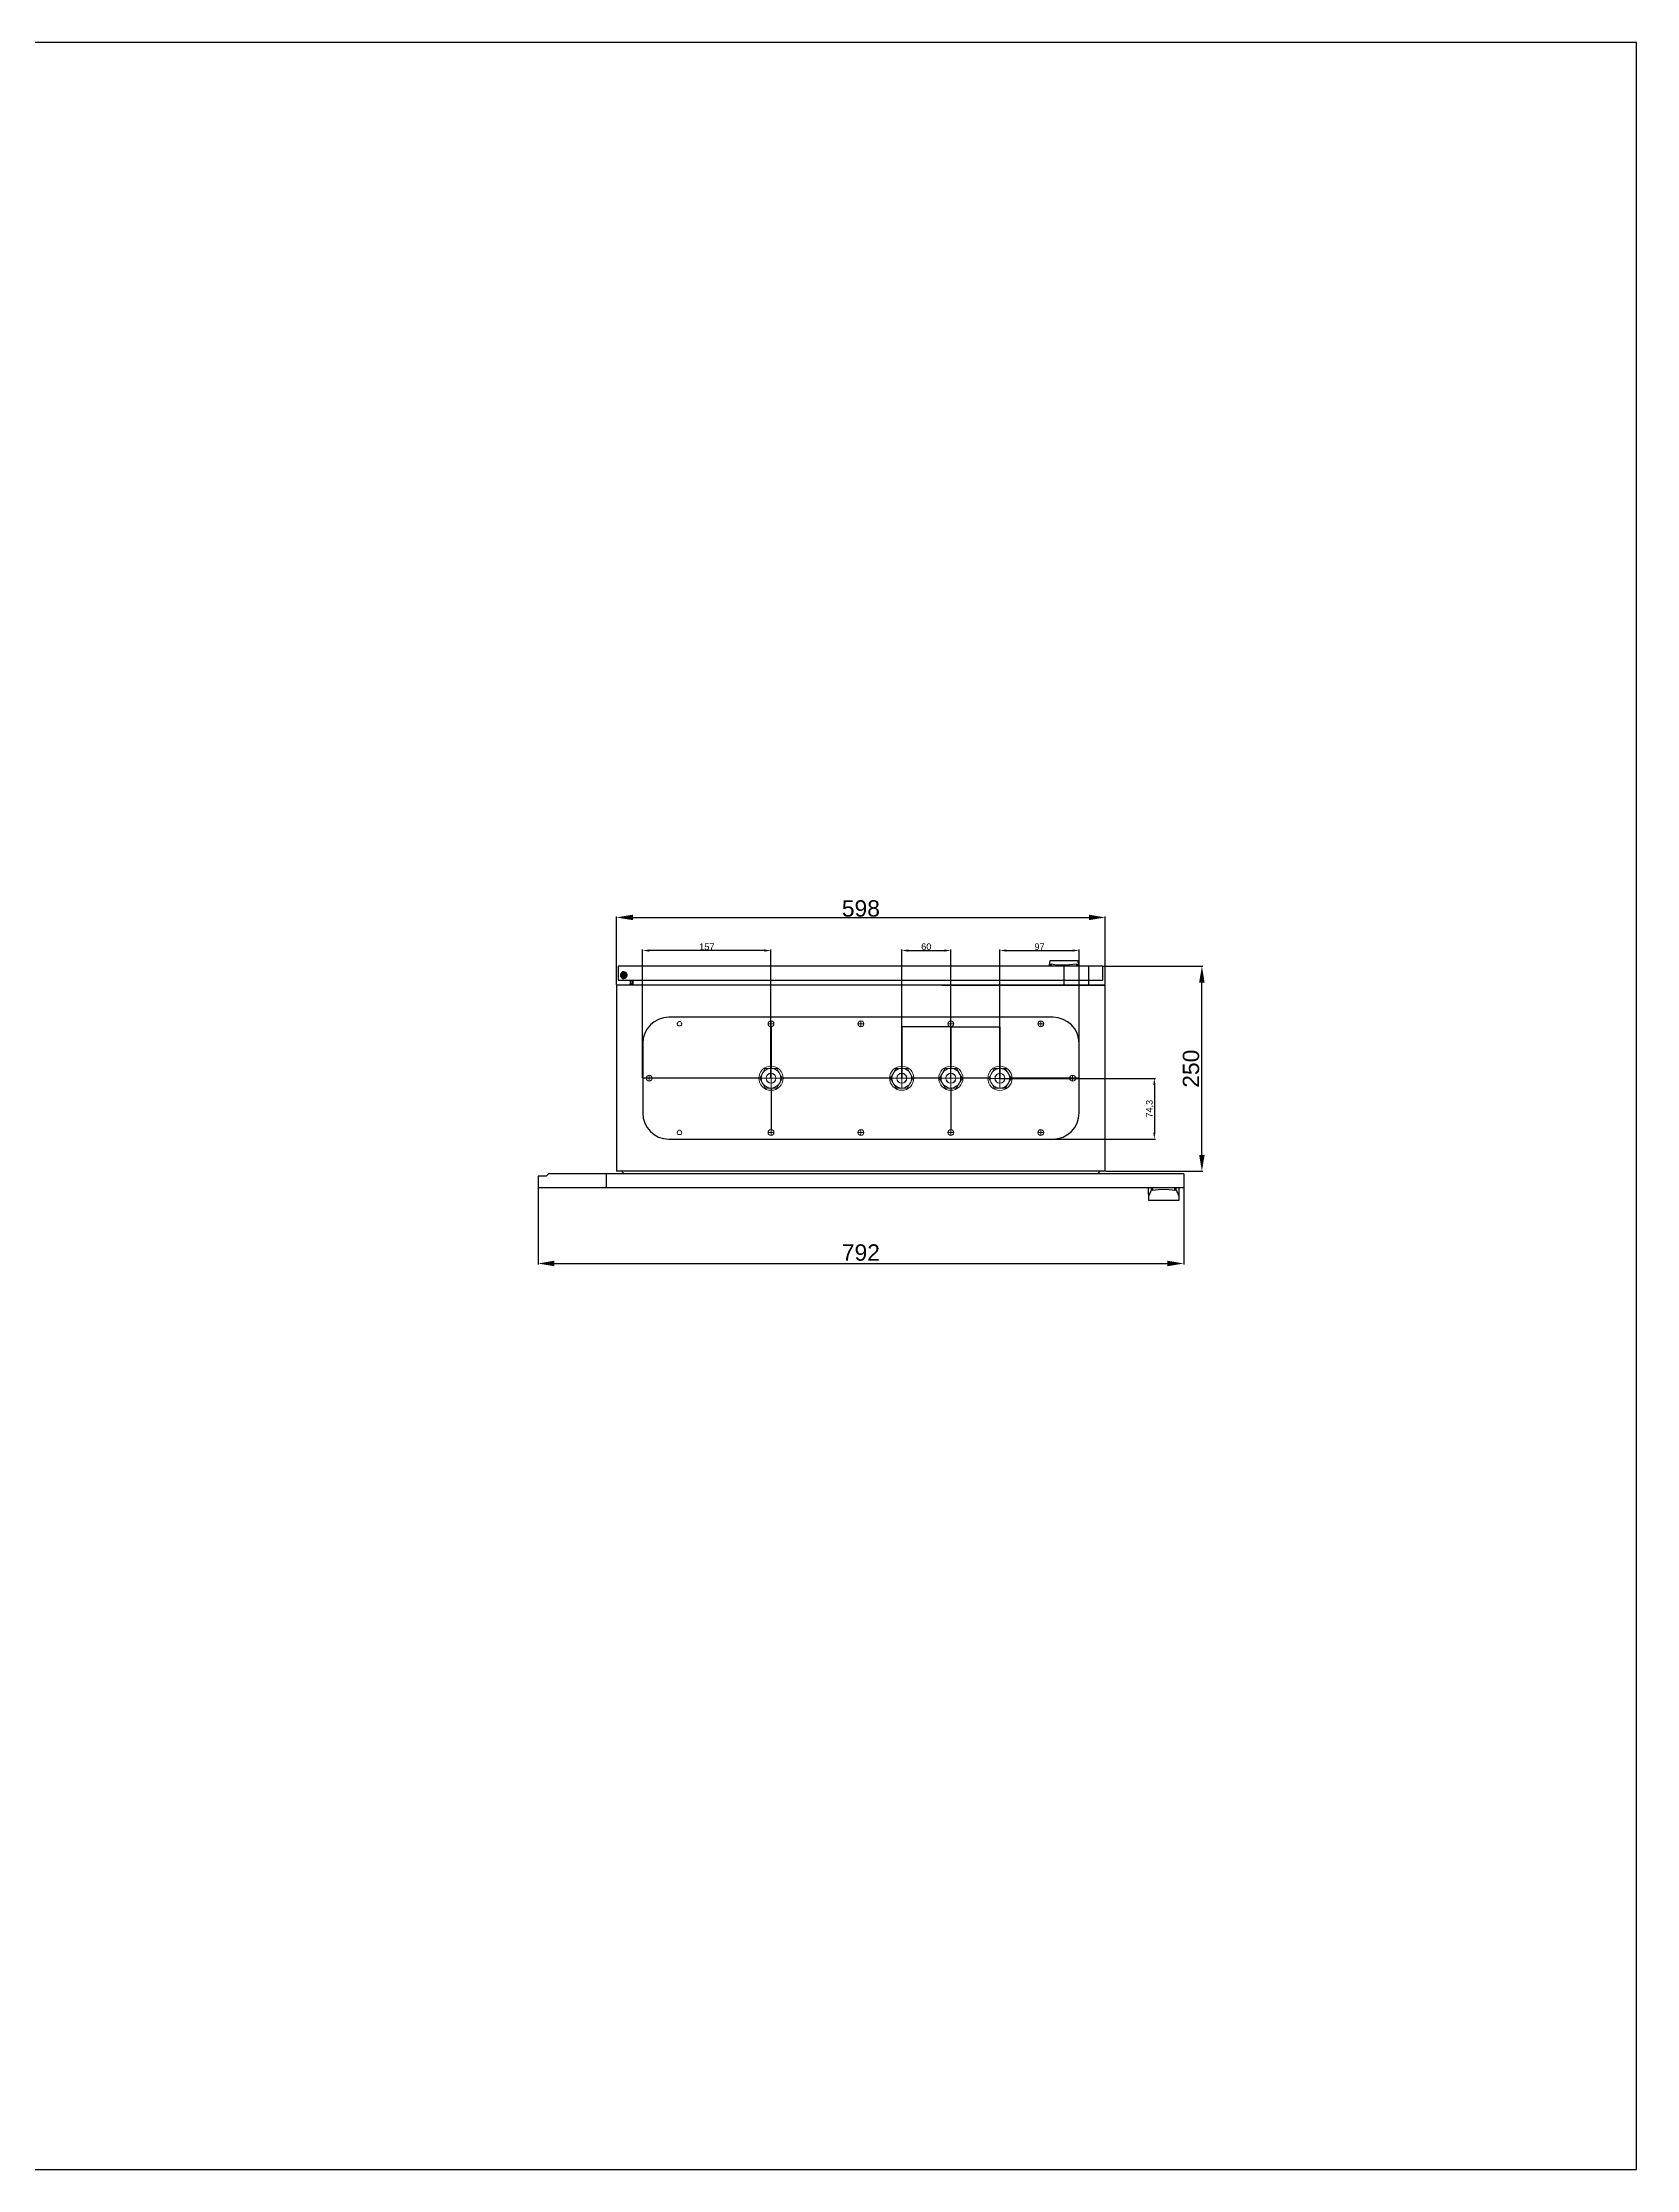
# Model space of a CAD drawing. Header units: millimetres. Extents: x 46611 to 59290, y 36233 to 38835.
# Drawn here: x 52951 to 54901, y 36233 to 38835 of the extents above; entities that cross this region are included whole.
import ezdxf

# ---------------------------------------------------------------- set-up
doc = ezdxf.new("R2010")
doc.units = ezdxf.units.MM
doc.layers.add('! NO PLOT !', color=7, linetype='Continuous', true_color=0xff75dd, plot=False)
doc.layers.add('000-PI-ORMAR', color=2, linetype='Continuous')
doc.layers.add('000-PI_TEXT', color=7, linetype='Continuous')
doc.styles.get("Standard").update_dxf_attribs({"font": 'arial.ttf'})
doc.dimstyles.new('ISO-25-lb', dxfattribs={"dimtxt": 8, "dimasz": 8, "dimexe": 1.25, "dimexo": 0.625, "dimtad": 1, "dimtxsty": 'Standard', "dimcen": 5, "dimadec": 0, "dimazin": 0, "dimtfac": 1, "dimtmove": 0, "dimatfit": 3, "dimfxl": 1, "dimarcsym": 0})

# ---------------------------------------------------------------- blocks, each defined once
blk = doc.blocks.new('*D118')
at = {"layer": '000-PI_TEXT', "color": 0, "linetype": 'Continuous', "lineweight": -2, "ltscale": 0.25, "transparency": 16777216}
for p, q in [((53556.7, 37433.6), (53556.7, 37340.4)), ((54346.7, 37433.6), (54346.7, 37340.4)), ((53576.7, 37341.6), (54326.7, 37341.6))]:
    blk.add_line(p, q, dxfattribs=at)
at = {"layer": '000-PI_TEXT', "color": 0, "ltscale": 0.25, "transparency": 16777216}
for points in [[(53576.7, 37345), (53576.7, 37338.3), (53556.7, 37341.6)], [(54326.7, 37345), (54326.7, 37338.3), (54346.7, 37341.6)]]:
    blk.add_solid(points, dxfattribs=at)
at = {"layer": 'Defpoints', "color": 0, "ltscale": 0.25, "transparency": 16777216}
for p in [(53556.7, 37434.3), (54346.7, 37434.3), (54346.7, 37341.6)]:
    blk.add_point(p, dxfattribs=at)
at = {"layer": '000-PI_TEXT', "color": 0, "ltscale": 0.25, "transparency": 16777216, "insert": (53951.7, 37354.9), "char_height": 20, "width": 43.956, "attachment_point": 5}
blk.add_mtext('792', dxfattribs=at)
blk = doc.blocks.new('*D141')
at = {"layer": '000-PI_TEXT', "color": 0, "linetype": 'Continuous', "lineweight": -2, "ltscale": 0.25, "transparency": 16777216}
for p, q in [((54248.2, 37705.3), (54370.1, 37705.3)), ((54368.9, 37474.5), (54368.9, 37685.3)), ((54251.4, 37454.5), (54370.1, 37454.5))]:
    blk.add_line(p, q, dxfattribs=at)
at = {"layer": '000-PI_TEXT', "color": 0, "ltscale": 0.25, "transparency": 16777216}
for points in [[(54365.5, 37685.3), (54372.2, 37685.3), (54368.9, 37705.3)], [(54365.5, 37474.5), (54372.2, 37474.5), (54368.9, 37454.5)]]:
    blk.add_solid(points, dxfattribs=at)
at = {"layer": 'Defpoints', "color": 0, "ltscale": 0.25, "transparency": 16777216}
for p in [(54247.6, 37705.3), (54368.9, 37705.3), (54250.7, 37454.5)]:
    blk.add_point(p, dxfattribs=at)
at = {"layer": '000-PI_TEXT', "color": 0, "ltscale": 0.25, "transparency": 16777216, "insert": (54355.6, 37579.9), "char_height": 20, "attachment_point": 5, "rotation": 90}
blk.add_mtext('250', dxfattribs=at)
blk = doc.blocks.new('*D210')
at = {"layer": '000-PI_TEXT', "color": 0, "lineweight": -2, "ltscale": 0.25, "transparency": 16777216}
for p, q in [((53652.7, 37682.7), (53652.7, 37766.2)), ((53672.7, 37764.9), (54230.7, 37764.9)), ((54250.7, 37682.7), (54250.7, 37766.2))]:
    blk.add_line(p, q, dxfattribs=at)
at = {"layer": '000-PI_TEXT', "color": 0, "ltscale": 0.25, "transparency": 16777216}
for points in [[(53672.7, 37768.3), (53672.7, 37761.6), (53652.7, 37764.9)], [(54230.7, 37768.3), (54230.7, 37761.6), (54250.7, 37764.9)]]:
    blk.add_solid(points, dxfattribs=at)
at = {"layer": 'Defpoints', "color": 0, "ltscale": 0.25, "transparency": 16777216}
for p in [(54250.7, 37764.9), (53652.7, 37682.1), (54250.7, 37682.1)]:
    blk.add_point(p, dxfattribs=at)
at = {"layer": '000-PI_TEXT', "color": 0, "ltscale": 0.25, "transparency": 16777216, "insert": (53951.7, 37775.8), "char_height": 20, "attachment_point": 5}
blk.add_mtext('598', dxfattribs=at)
blk = doc.blocks.new('AX2574100')
at = {"layer": '! NO PLOT !', "ltscale": 0.25}
for p, q in [((-110, 137.2), (-110, 11.8)), ((110, 137.2), (110, 11.8)), ((267, 74.5), (-267, 74.5))]:
    blk.add_line(p, q, dxfattribs=at)
at = {"layer": '000-PI-ORMAR'}
for p, q in [((235, 149), (-235, 149)), ((-267, 117), (-267, 32)), ((267, 32), (267, 117)), ((-235, 0), (235, 0))]:
    blk.add_line(p, q, dxfattribs=at)
at = {"layer": '000-PI-ORMAR', "linetype": 'Continuous', "lineweight": 5}
for p, q in [((-113.8, 141), (-106.2, 141)), ((-110, 137.2), (-110, 144.8)), ((-3.8, 141), (3.8, 141)), ((0, 137.2), (0, 144.8)), ((106.2, 141), (113.8, 141)), ((110, 137.2), (110, 144.8)), ((216.2, 141), (223.8, 141)), ((220, 137.2), (220, 144.8)), ((-259, 70.7), (-259, 78.3)), ((259, 70.7), (259, 78.3)), ((-262.8, 74.5), (-255.2, 74.5)), ((255.2, 74.5), (262.8, 74.5)), ((-113.8, 8), (-106.2, 8)), ((-110, 4.2), (-110, 11.8)), ((-3.8, 8), (3.8, 8)), ((0, 4.2), (0, 11.8)), ((106.2, 8), (113.8, 8)), ((110, 4.2), (110, 11.8)), ((216.2, 8), (223.8, 8)), ((220, 4.2), (220, 11.8))]:
    blk.add_line(p, q, dxfattribs=at)
at = {"layer": '000-PI-ORMAR', "linetype": 'Continuous', "lineweight": 5, "ltscale": 0.8}
for centre in [(-110, 141), (0, 141), (110, 141), (220, 141), (-259, 74.5), (259, 74.5), (-110, 8), (0, 8), (110, 8), (220, 8)]:
    blk.add_circle(centre, 3.6, dxfattribs=at)
at = {"layer": '000-PI-ORMAR'}
for centre, start, end in [((-235, 117), 90, 180), ((235, 117), 0, 90), ((-235, 32), 180, 270), ((235, 32), 270, 0)]:
    blk.add_arc(centre, 32, start, end, dxfattribs=at)
at = {"layer": '000-PI-ORMAR', "lineweight": 5}
for centre, radius, start, end in [((-223.5, 140.7), 1.5, 126.2475, 192.1683), ((-222, 141), 3, 192.1683, 227.8317), ((-224.9, 142.7), 1, 306.2475, 353.7525), ((-222.5, 142.4), 1.5, 107.8317, 173.7525), ((-223, 139.9), 1.5, 227.8317, 293.7525), ((-222, 141), 3, 72.1683, 107.8317), ((-222, 137.6), 1, 66.2475, 113.7525), ((-221, 139.9), 1.5, 246.2475, 312.1683), ((-221.5, 142.4), 1.5, 6.2475, 72.1683), ((-219.1, 142.7), 1, 186.2475, 233.7525), ((-222, 141), 3, 312.1683, 347.8317), ((-220.5, 140.7), 1.5, 347.8317, 53.7525), ((-223.5, 7.7), 1.5, 126.2475, 192.1683), ((-222, 8), 3, 192.1683, 227.8317), ((-224.9, 9.7), 1, 306.2475, 353.7525), ((-222.5, 9.4), 1.5, 107.8317, 173.7525), ((-223, 6.9), 1.5, 227.8317, 293.7525), ((-222, 8), 3, 72.1683, 107.8317), ((-222, 4.6), 1, 66.2475, 113.7525), ((-221, 6.9), 1.5, 246.2475, 312.1683), ((-221.5, 9.4), 1.5, 6.2475, 72.1683), ((-219.1, 9.7), 1, 186.2475, 233.7525), ((-222, 8), 3, 312.1683, 347.8317), ((-220.5, 7.7), 1.5, 347.8317, 53.7525)]:
    blk.add_arc(centre, radius, start, end, dxfattribs=at)
blk = doc.blocks.new('M20')
at = {"lineweight": 5}
blk.add_wipeout([(-7, 11.8), (-6.7, 12), (6.7, 12), (7, 11.8), (13.7, 0.2), (13.7, -0.2), (7, -11.8), (6.7, -12), (-6.7, -12), (-7, -11.8), (-13.7, -0.2), (-13.7, 0.2)], dxfattribs=at).dxf.layer = '000-PI-ORMAR'
at = {"layer": '! NO PLOT !', "lineweight": 5, "ltscale": 0.25}
for p, q in [((13.7, 0), (-13.7, 0)), ((0, 12), (0, -12))]:
    blk.add_line(p, q, dxfattribs=at)
at = {"layer": '000-PI-ORMAR', "lineweight": 5}
for p, q in [((-7, 11.8), (-13.7, 0.2)), ((6.7, 12), (-6.7, 12)), ((13.7, 0.2), (7, 11.8)), ((-13.7, -0.2), (-7, -11.8)), ((-6.7, -12), (6.7, -12)), ((7, -11.8), (13.7, -0.2))]:
    blk.add_line(p, q, dxfattribs=at)
for radius in [14.8, 12, 6.1, 6]:
    blk.add_circle((0, 0), radius, dxfattribs=at)
for start, end in [(179.2229, 180.7771), (119.2229, 120.7771), (59.2229, 60.7771), (359.2229, 0.7771), (239.2229, 240.7771), (299.2229, 300.7771)]:
    blk.add_arc((0, 0), 13.8, start, end, dxfattribs=at)
blk = doc.blocks.new('*D218')
at = {"layer": '000-PI_TEXT', "color": 0, "linetype": 'Continuous', "lineweight": -2, "ltscale": 0.25, "transparency": 16777216}
for p, q in [((53684.7, 37568.9), (53684.7, 37725.7)), ((53833.7, 37724.4), (53692.7, 37724.4)), ((53841.7, 37568.9), (53841.7, 37725.7))]:
    blk.add_line(p, q, dxfattribs=at)
at = {"layer": '000-PI_TEXT', "color": 0, "ltscale": 0.25, "transparency": 16777216}
for points in [[(53692.7, 37725.8), (53692.7, 37723.1), (53684.7, 37724.4)], [(53833.7, 37725.8), (53833.7, 37723.1), (53841.7, 37724.4)]]:
    blk.add_solid(points, dxfattribs=at)
at = {"layer": 'Defpoints', "color": 0, "ltscale": 0.25, "transparency": 16777216}
for p in [(53684.7, 37724.4), (53684.7, 37568.3), (53841.7, 37568.3)]:
    blk.add_point(p, dxfattribs=at)
at = {"layer": '000-PI_TEXT', "color": 0, "ltscale": 0.25, "transparency": 16777216, "insert": (53763.2, 37729.1), "char_height": 8, "attachment_point": 5}
blk.add_mtext('157', dxfattribs=at)
blk = doc.blocks.new('*D219')
at = {"layer": '000-PI_TEXT', "color": 0, "linetype": 'Continuous', "lineweight": -2, "ltscale": 0.25, "transparency": 16777216}
for p, q in [((54001.7, 37568.9), (54001.7, 37725.7)), ((54009.7, 37724.4), (54053.7, 37724.4)), ((54061.7, 37568.9), (54061.7, 37725.7))]:
    blk.add_line(p, q, dxfattribs=at)
at = {"layer": '000-PI_TEXT', "color": 0, "ltscale": 0.25, "transparency": 16777216}
for points in [[(54009.7, 37725.8), (54009.7, 37723.1), (54001.7, 37724.4)], [(54053.7, 37725.8), (54053.7, 37723.1), (54061.7, 37724.4)]]:
    blk.add_solid(points, dxfattribs=at)
at = {"layer": 'Defpoints', "color": 0, "ltscale": 0.25, "transparency": 16777216}
for p in [(54061.7, 37724.4), (54001.7, 37568.3), (54061.7, 37568.3)]:
    blk.add_point(p, dxfattribs=at)
at = {"layer": '000-PI_TEXT', "color": 0, "ltscale": 0.25, "transparency": 16777216, "insert": (54031.7, 37729.1), "char_height": 8, "attachment_point": 5}
blk.add_mtext('60', dxfattribs=at)
blk = doc.blocks.new('*D220')
at = {"layer": '000-PI_TEXT', "color": 0, "linetype": 'Continuous', "lineweight": -2, "ltscale": 0.25, "transparency": 16777216}
for p, q in [((54122.4, 37568.1), (54312, 37568.1)), ((54310.7, 37560.1), (54310.7, 37501.8)), ((54122.4, 37493.8), (54312, 37493.8))]:
    blk.add_line(p, q, dxfattribs=at)
at = {"layer": '000-PI_TEXT', "color": 0, "ltscale": 0.25, "transparency": 16777216}
for points in [[(54309.4, 37560.1), (54312.1, 37560.1), (54310.7, 37568.1)], [(54309.4, 37501.8), (54312.1, 37501.8), (54310.7, 37493.8)]]:
    blk.add_solid(points, dxfattribs=at)
at = {"layer": 'Defpoints', "color": 0, "ltscale": 0.25, "transparency": 16777216}
for p in [(54121.7, 37568.1), (54121.7, 37493.8), (54310.7, 37493.8)]:
    blk.add_point(p, dxfattribs=at)
at = {"layer": '000-PI_TEXT', "color": 0, "ltscale": 0.25, "transparency": 16777216, "insert": (54305.3, 37530.9), "char_height": 8, "attachment_point": 5, "rotation": 90}
blk.add_mtext('74,3', dxfattribs=at)
blk = doc.blocks.new('*D221')
at = {"layer": '000-PI_TEXT', "color": 0, "linetype": 'Continuous', "lineweight": -2, "ltscale": 0.25, "transparency": 16777216}
for p, q in [((54121.7, 37568.9), (54121.7, 37725.7)), ((54129.7, 37724.4), (54210.7, 37724.4)), ((54218.7, 37568.9), (54218.7, 37725.7))]:
    blk.add_line(p, q, dxfattribs=at)
at = {"layer": '000-PI_TEXT', "color": 0, "ltscale": 0.25, "transparency": 16777216}
for points in [[(54129.7, 37725.8), (54129.7, 37723.1), (54121.7, 37724.4)], [(54210.7, 37725.8), (54210.7, 37723.1), (54218.7, 37724.4)]]:
    blk.add_solid(points, dxfattribs=at)
at = {"layer": 'Defpoints', "color": 0, "ltscale": 0.25, "transparency": 16777216}
for p in [(54218.7, 37724.4), (54121.7, 37568.3), (54218.7, 37568.3)]:
    blk.add_point(p, dxfattribs=at)
at = {"layer": '000-PI_TEXT', "color": 0, "ltscale": 0.25, "transparency": 16777216, "insert": (54170.2, 37729.1), "char_height": 8, "attachment_point": 5}
blk.add_mtext('97', dxfattribs=at)

msp = doc.modelspace()

# ---------------------------------------------------------------- linework, layer by layer
at = {"layer": '! NO PLOT !', "ltscale": 0.25}
for p, q in [((54061.735, 37631.188), (54001.735, 37631.188)), ((54061.735, 37631.008), (54121.735, 37631.008))]:
    msp.add_line(p, q, dxfattribs=at)
msp.add_lwpolyline([(51000.529, 38835.162), (51000.529, 36233.383), (54900.529, 36233.383), (54900.529, 36233.383), (54900.529, 36233.383), (54900.529, 38835.162), (51000.529, 38835.162)], dxfattribs=at)
at = {"layer": '000-PI-ORMAR'}
for p, q in [((54247.583, 37705.274), (53654.583, 37705.274)), ((53654.583, 37705.274), (53654.583, 37688.274)), ((54182.433, 37706.574), (54183.42, 37712.174)), ((54182.433, 37706.574), (54182.433, 37705.274)), ((54183.24, 37706.899), (54182.621, 37707.64)), ((54183.24, 37706.899), (54183.24, 37705.274)), ((54183.74, 37706.83), (54183.24, 37706.899)), ((54183.42, 37712.174), (54216.746, 37712.174)), ((54184.49, 37707.58), (54183.74, 37706.83)), ((54183.74, 37706.83), (54183.74, 37705.274)), ((54189.055, 37707.076), (54184.49, 37707.58)), ((54184.49, 37707.58), (54184.49, 37705.274)), ((54197.935, 37706.593), (54189.055, 37707.076)), ((54206.831, 37706.762), (54197.935, 37706.593)), ((54200.083, 37706.224), (54200.083, 37682.949)), ((54215.676, 37707.58), (54206.831, 37706.762)), ((54216.426, 37706.83), (54215.676, 37707.58)), ((54215.676, 37707.58), (54215.676, 37705.274)), ((54216.926, 37706.899), (54216.426, 37706.83)), ((54216.426, 37706.83), (54216.426, 37705.274)), ((54216.746, 37712.174), (54217.733, 37706.574)), ((54217.545, 37707.64), (54216.926, 37706.899)), ((54216.926, 37706.899), (54216.926, 37705.274)), ((54217.733, 37706.574), (54217.733, 37705.274)), ((54230.235, 37705.274), (54230.235, 37682.052)), ((54247.583, 37688.274), (54247.583, 37705.274)), ((54250.735, 37682.052), (53652.735, 37682.052)), ((53652.735, 37682.052), (53652.735, 37454.523)), ((53654.583, 37688.274), (54247.583, 37688.274)), ((53665.888, 37694.274), (53657.278, 37694.274)), ((53661.583, 37698.579), (53661.583, 37689.969)), ((53669.235, 37682.302), (53669.235, 37683.802)), ((53669.235, 37683.802), (53671.735, 37683.802)), ((53673.235, 37682.302), (53669.235, 37682.302)), ((53669.835, 37683.802), (53669.835, 37688.274)), ((53671.735, 37683.802), (53671.735, 37688.274)), ((53673.235, 37682.052), (53673.235, 37688.274)), ((54050.735, 37682.052), (54250.735, 37682.052)), ((54250.735, 37454.523), (54250.735, 37682.052)), ((53566.485, 37448.272), (53556.735, 37448.272)), ((53556.735, 37448.272), (53556.735, 37434.272)), ((53569.485, 37451.272), (53566.485, 37448.272)), ((54250.735, 37454.523), (53652.735, 37454.523)), ((53658.846, 37454.523), (53662.096, 37451.272)), ((54241.374, 37451.272), (54244.624, 37454.523)), ((54346.735, 37451.272), (54346.735, 37434.272)), ((54303.25, 37434.272), (54303.25, 37433.272)), ((54303.25, 37433.272), (54303.494, 37419.272)), ((54307.235, 37432.272), (54303.419, 37423.614)), ((54303.494, 37419.272), (54340.976, 37419.272)), ((54307.235, 37432.272), (54307.235, 37434.272)), ((54308.735, 37430.929), (54307.235, 37432.272)), ((54308.735, 37430.929), (54308.735, 37434.272)), ((54315.215, 37431.906), (54308.735, 37430.929)), ((54325.673, 37432.184), (54315.215, 37431.906)), ((54335.735, 37430.929), (54325.673, 37432.184)), ((54335.735, 37430.929), (54335.735, 37434.272)), ((54337.235, 37432.272), (54335.735, 37430.929)), ((54337.235, 37432.272), (54337.235, 37434.272)), ((54341.051, 37423.614), (54337.235, 37432.272)), ((54340.976, 37419.272), (54341.22, 37433.272)), ((54341.22, 37433.272), (54341.22, 37434.272))]:
    msp.add_line(p, q, dxfattribs=at)
at = {"layer": '000-PI-ORMAR', "ltscale": 0.25}
for p, q in [((54346.735, 37451.272), (53569.485, 37451.272)), ((53640.235, 37451.272), (53640.235, 37434.272)), ((54346.735, 37434.272), (53556.735, 37434.272))]:
    msp.add_line(p, q, dxfattribs=at)
at = {"layer": '000-PI-ORMAR'}
for radius in [3, 2.5, 1.75, 1.5]:
    msp.add_circle((53661.583, 37694.274), radius, dxfattribs=at)
for radius, start, end in [(4.1, 68.5, 6.4), (2.6, 68.5, 6.4), (2.6, 6.4, 68.5), (4.1, 6.4, 68.5)]:
    msp.add_arc((53661.583, 37694.274), radius, start, end, dxfattribs=at)

# ---------------------------------------------------------------- block references
msp.add_blockref('AX2574100', (53951.735, 37493.788), dxfattribs=at)

# ---------------------------------------------------------------- dimensions: what is measured, and where the dimension line sits
at = {"layer": '000-PI_TEXT', "ltscale": 0.25}
dim = msp.add_linear_dim(base=(54250.735, 37764.921), p1=(53652.735, 37682.052), p2=(54250.735, 37682.052), dimstyle='ISO-25-lb', override={"dimtxt": 20, "dimasz": 20}, dxfattribs=at)
dim.commit()
dim.dimension.update_dxf_attribs({"geometry": '*D210', "text_midpoint": (53951.735, 37764.921), "dimtype": 160})
dim = msp.add_linear_dim(base=(54368.856, 37705.274), p1=(54250.735, 37454.523), p2=(54247.583, 37705.274), angle=90, text='250', dimstyle='ISO-25-lb', override={"dimtxt": 20, "dimasz": 20, "dimgap": 3}, dxfattribs=at)
dim.commit()
dim.dimension.update_dxf_attribs({"geometry": '*D141', "text_midpoint": (54355.644, 37579.899)})
dim = msp.add_linear_dim(base=(54346.735, 37341.646), p1=(53556.735, 37434.272), p2=(54346.735, 37434.272), text='792', dimstyle='ISO-25-lb', override={"dimtxt": 20, "dimasz": 20, "dimgap": 3}, dxfattribs=at)
dim.commit()
dim.dimension.update_dxf_attribs({"geometry": '*D118', "text_midpoint": (53951.735, 37354.857)})

# ---------------------------------------------------------------- next in the draw order: block references
at = {"layer": '000-PI-ORMAR'}
for p in [(53841.735, 37568.288), (54001.735, 37568.288), (54061.735, 37568.288), (54121.735, 37568.108)]:
    msp.add_blockref('M20', p, dxfattribs=at)

# ---------------------------------------------------------------- next in the draw order: linework, layer by layer
at = {"layer": '! NO PLOT !', "ltscale": 0.25}
for p, q in [((54001.735, 37631.188), (54001.735, 37568.288)), ((54121.735, 37631.008), (54121.735, 37568.108))]:
    msp.add_line(p, q, dxfattribs=at)

# ---------------------------------------------------------------- next in the draw order: dimensions: what is measured, and where the dimension line sits
at = {"layer": '000-PI_TEXT', "ltscale": 0.25}
for base, p1, p2, picture, middle in [((53684.735, 37724.424), (53841.735, 37568.288), (53684.735, 37568.288), '*D218', (53763.235, 37729.134)), ((54061.735, 37724.424), (54001.735, 37568.288), (54061.735, 37568.288), '*D219', (54031.735, 37729.134)), ((54218.735, 37724.424), (54121.735, 37568.288), (54218.735, 37568.288), '*D221', (54170.235, 37729.134))]:
    dim = msp.add_linear_dim(base=base, p1=p1, p2=p2, dimstyle='ISO-25-lb', dxfattribs=at)
    dim.commit()
    dim.dimension.update_dxf_attribs({"geometry": picture, "text_midpoint": middle})
dim = msp.add_linear_dim(base=(54310.733, 37493.788), p1=(54121.735, 37568.108), p2=(54121.735, 37493.788), angle=90, dimstyle='ISO-25-lb', override={"dimdec": 1}, dxfattribs=at)
dim.commit()
dim.dimension.update_dxf_attribs({"geometry": '*D220', "text_midpoint": (54305.3, 37530.948)})

doc.saveas('drawing.dxf')
